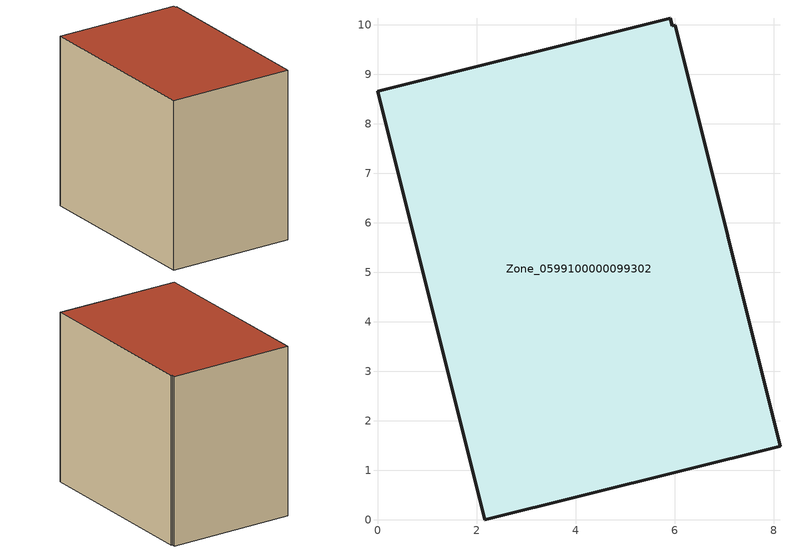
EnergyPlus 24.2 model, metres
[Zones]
Zone_0599100000099302
 floor ground (C_G): 6.01,9.99 8.13,1.49 2.17,0 0,8.66 5.91,10.14 5.95,9.98 z0
 wall outside (C_F): 2.17,0 8.13,1.49 6.01,9.99 5.95,9.98 5.91,10.14 0,8.66 2.17,0 z0:8.17
 roof outside (C_R): 8.13,1.49 6.01,9.99 5.95,9.98 5.91,10.14 0,8.66 2.17,0 z8.17
[BUILDING]
Pand.0599100000099302: North Axis=0; Terrain=City; Loads Convergence Tolerance Value=0.04; Temperature Convergence Tolerance Value=0.4; Solar Distribution=FullExterior; Maximum Number of Warmup Days=25; Minimum Number of Warmup Days=1
[Site:Location]
Rotterdam.The.Hague.AP_ZH_NLD Design_Conditions: Latitude=51.96; Longitude=4.45; Time Zone=1; Elevation=-4.5
[SITE:GROUNDTEMPERATURE:BUILDINGSURFACE]
18, 18, 18, 18, 18, 18, 18, 18, 18, 18, 18, 18
[MATERIAL] Thermal Absorptance=0.9; Solar Absorptance=0.7; Visible Absorptance=0.7
Name | Roughness | Thickness | Conductivity | Density | Specific Heat
G.TI.1965-1974 | MediumSmooth | 0.15 | 0.882353 | 540 | 1210
F.TI.1965-1974 | Rough | 0.3 | 0.697674 | 1920 | 840
R.TI.1965-1974 | MediumRough | 0.2 | 0.232558 | 1500 | 1000
[CONSTRUCTION]
C_G: G.TI.1965-1974
C_F: F.TI.1965-1974
C_R: R.TI.1965-1974
[ZONE]
Zone_0599100000099302: Type=1; Multiplier=1; Ceiling Height=Autocalculate; Volume=Autocalculate; Floor Area=autocalculate; Part of Total Floor Area=Yes
[ZONEINFILTRATION:DESIGNFLOWRATE]
Infil_Zone_0599100000099302: Zone or ZoneList or Space or SpaceList=Zone_0599100000099302; Schedule=AlwaysOn; Design Flow Rate Calculation Method=Flow/Area; Flow Rate per Floor Area=0.003; Constant Term Coefficient=1; Temperature Term Coefficient=0; Velocity Term Coefficient=0; Velocity Squared Term Coefficient=0
[HVACTEMPLATE:ZONE:IDEALLOADSAIRSYSTEM]
Zone_0599100000099302: Maximum Heating Supply Air Temperature=50; Minimum Cooling Supply Air Temperature=13; Maximum Heating Supply Air Humidity Ratio=0.0156; Minimum Cooling Supply Air Humidity Ratio=0.0077; Heating Limit=NoLimit; Cooling Limit=NoLimit; Dehumidification Control Type=ConstantSensibleHeatRatio; Cooling Sensible Heat Ratio=0.7; Dehumidification Setpoint=60; Humidification Control Type=None; Humidification Setpoint=30; Outdoor Air Method=None; Outdoor Air Flow Rate per Person=0.00944; Outdoor Air Flow Rate per Zone Floor Area=0; Outdoor Air Flow Rate per Zone=0; Demand Controlled Ventilation Type=None; Outdoor Air Economizer Type=NoEconomizer; Heat Recovery Type=None; Sensible Heat Recovery Effectiveness=0.7; Latent Heat Recovery Effectiveness=0.65
[ZONECONTROL:THERMOSTAT]
ThermostatControl_Zone_0599100000099302: Zone or ZoneList=Zone_0599100000099302; Control Type Schedule=DualSetpointControlType; Control 1=Thermostat_Zone_0599100000099302; Temperature Difference Between Cutout And Setpoint=0
[THERMOSTATSETPOINT:DUALSETPOINT]
Thermostat_Zone_0599100000099302: Heating Setpoint Temperature Schedule=HeatingSetpoint_Zone_0599100000099302; Cooling Setpoint Temperature Schedule=CoolingSetpoint_Zone_0599100000099302
[SCHEDULE:COMPACT]
HeatingSetpoint_Zone_0599100000099302: Through: 12/31, For: AllDays, Until: 24:00, 21
CoolingSetpoint_Zone_0599100000099302: Through: 12/31, For: AllDays, Until: 24:00, 24
DualSetpointControlType: Through: 12/31, For: AllDays, Until: 24:00, 4
AlwaysOn: Through: 12/31, For: AllDays, Until: 24:00, 1
